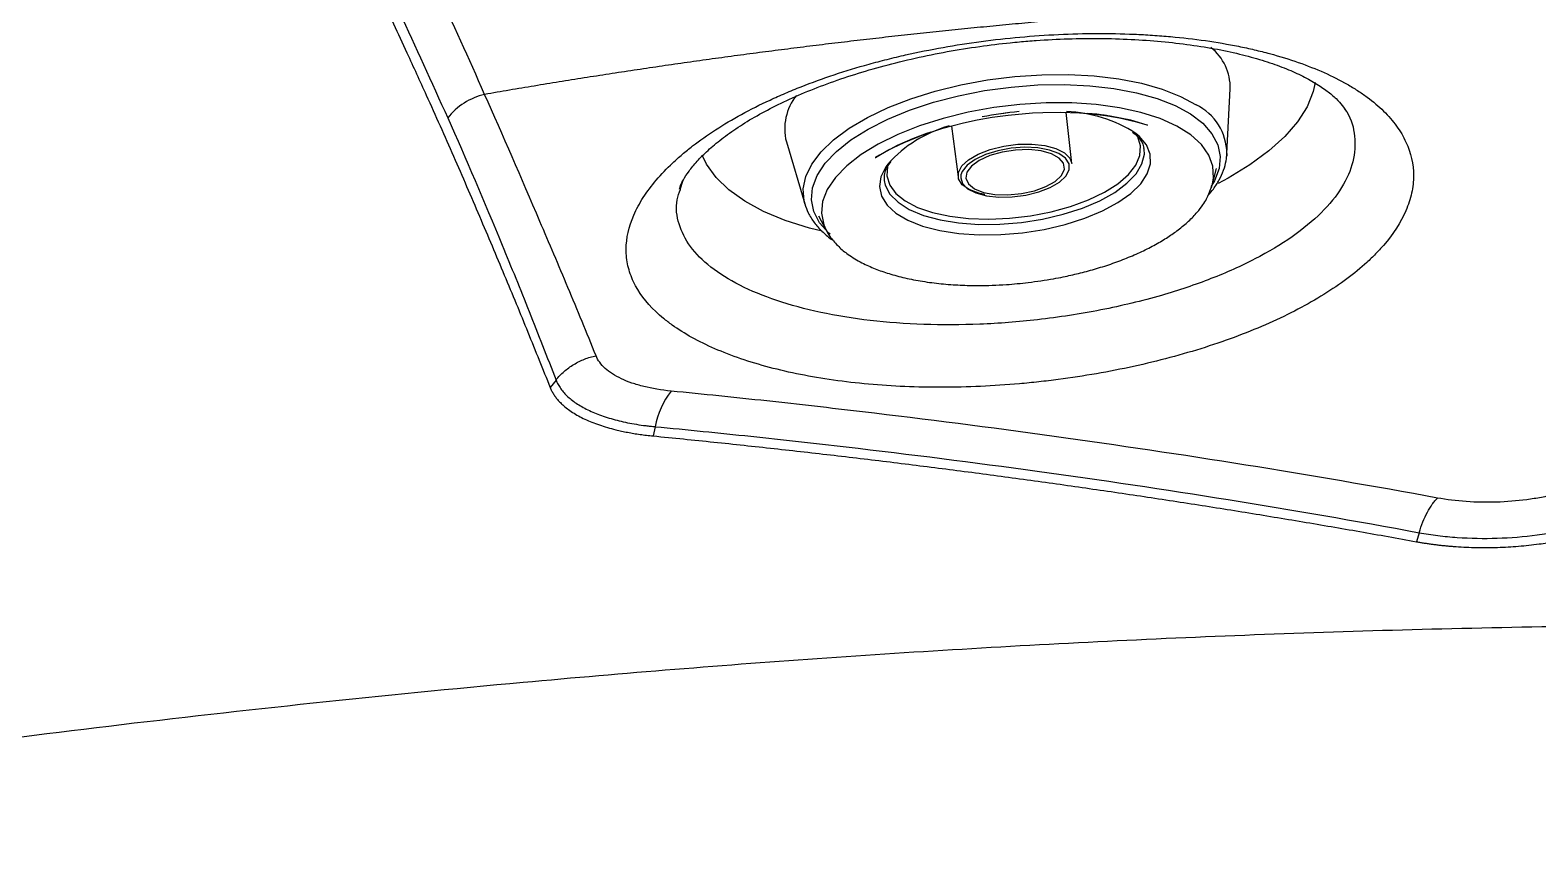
# Model space of a CAD drawing. Extents: x 527 to 611, y 788 to 934.
# Drawn here: x 563.38 to 569.44, y 876.02 to 879.28 of the extents above; entities that cross this region are included whole.
import ezdxf

# ---------------------------------------------------------------- set-up
doc = ezdxf.new("R2010")
doc.units = 0
doc.header["$MEASUREMENT"] = 0
doc.layers.add('1', color=4, linetype='Continuous')
doc.layers.add('GEOMETRY', color=3, linetype='Continuous', lineweight=25)

# ---------------------------------------------------------------- blocks, each defined once
blk = doc.blocks.new('2026_FLAIR')
at = {"layer": 'GEOMETRY'}
for p, q in [((41.1225, 75.4186), (41.1357, 75.6788)), ((40.242, 75.5824), (40.2152, 75.5783)), ((40.498, 75.3786), (40.4755, 75.5839)), ((40.0147, 75.5287), (40.0411, 75.324)), ((39.3507, 75.4656), (39.4249, 75.2158)), ((40.7897, 75.4351), (40.7888, 75.4412)), ((41.1225, 75.4186), (41.1215, 75.4072)), ((41.0641, 75.2957), (41.0798, 75.3586)), ((38.9255, 75.2776), (38.9342, 75.307)), ((39.7439, 75.3156), (39.7444, 75.3102)), ((38.9245, 75.2742), (38.9255, 75.2776)), ((39.4805, 75.1676), (39.5105, 75.1101)), ((38.4247, 74.5074), (38.401, 74.4772)), ((38.4247, 74.5074), (38.4247, 74.5074)), ((38.8237, 74.3196), (38.8154, 74.2824)), ((41.8953, 73.8934), (41.8846, 73.8571))]:
    blk.add_line(p, q, dxfattribs=at)
at = {"layer": 'GEOMETRY', "flags": 128}
for points in [[(39.4249, 75.2158), (39.4219, 75.2274), (39.4182, 75.276), (39.4286, 75.3257), (39.4527, 75.3758), (39.4903, 75.4254), (39.5407, 75.4737), (39.6031, 75.5198), (39.6764, 75.5632), (39.7595, 75.6029), (39.8509, 75.6384), (39.9493, 75.6692), (40.0529, 75.6946), (40.1601, 75.7143), (40.2691, 75.7279), (40.3781, 75.7353), (40.4854, 75.7362), (40.5891, 75.7308), (40.6875, 75.719), (40.7792, 75.7011), (40.8624, 75.6774), (40.936, 75.6482), (40.9986, 75.6141)], [(39.5269, 75.0936), (39.5215, 75.0985), (39.4846, 75.1402), (39.4613, 75.185), (39.4518, 75.2321), (39.4564, 75.2807), (39.475, 75.33), (39.5072, 75.379), (39.5525, 75.4271), (39.6102, 75.4733), (39.6792, 75.5168), (39.7584, 75.557), (39.8464, 75.5931), (39.9418, 75.6245), (40.0427, 75.6507), (40.1477, 75.6713), (40.2548, 75.6857), (40.3622, 75.694), (40.4681, 75.6958), (40.5706, 75.6911), (40.6681, 75.6801), (40.7588, 75.663), (40.8412, 75.6399), (40.9139, 75.6114), (40.9757, 75.5778)], [(41.4772, 75.7046), (41.469, 75.6673), (41.4445, 75.6066), (41.4063, 75.5462), (41.3549, 75.4866), (41.2908, 75.4286), (41.2147, 75.3728), (41.1276, 75.3198), (41.0877, 75.2984)], [(41.0641, 75.2957), (41.0684, 75.3202), (41.0662, 75.3672), (41.0499, 75.4123), (41.0199, 75.4547), (40.9767, 75.4937), (40.9211, 75.5285), (40.854, 75.5585), (40.7767, 75.5833), (40.6906, 75.6022), (40.5971, 75.6151), (40.498, 75.6216), (40.395, 75.6217), (40.29, 75.6154), (40.1847, 75.6028), (40.0812, 75.584), (39.9813, 75.5595), (39.8867, 75.5296), (39.7991, 75.495), (39.7201, 75.4562), (39.6511, 75.4138), (39.5933, 75.3688), (39.5478, 75.3218), (39.5153, 75.2738), (39.4966, 75.2255), (39.4918, 75.1778), (39.501, 75.1317), (39.5105, 75.1101)], [(39.8543, 75.4758), (39.8543, 75.4757), (39.8565, 75.4767), (39.8592, 75.4778), (39.8654, 75.4803), (39.8844, 75.4877), (39.913, 75.4981), (39.9313, 75.5044), (39.9332, 75.505), (39.9333, 75.5051), (39.9333, 75.5051), (39.9333, 75.5051), (39.9333, 75.5051), (39.9333, 75.5051), (39.9333, 75.5051), (39.9333, 75.5051), (39.9333, 75.5051), (39.9333, 75.5051), (39.9333, 75.5051), (39.9331, 75.505), (39.932, 75.5046), (39.9141, 75.4985), (39.8581, 75.4774), (39.7968, 75.4504), (39.7255, 75.4123), (39.7095, 75.4024), (39.7084, 75.4018), (39.7084, 75.4018), (39.7084, 75.4017), (39.7084, 75.4017), (39.7084, 75.4017), (39.7084, 75.4017), (39.7084, 75.4017), (39.7084, 75.4017), (39.7084, 75.4017), (39.7084, 75.4017), (39.7084, 75.4017), (39.7084, 75.4017), (39.7084, 75.4018), (39.7095, 75.4025), (39.7591, 75.4313), (39.8247, 75.4632), (39.8997, 75.4933), (39.9804, 75.5197), (40.0633, 75.5415), (40.1186, 75.5534), (40.178, 75.5639), (40.2431, 75.573)], [(40.2431, 75.573), (40.3401, 75.5817), (40.3818, 75.5838), (40.4526, 75.5847), (40.5291, 75.5821), (40.6108, 75.5747), (40.6903, 75.5621), (40.7581, 75.5463), (40.8004, 75.5335), (40.8028, 75.5326), (40.8031, 75.5325), (40.8031, 75.5325), (40.8031, 75.5325), (40.8031, 75.5325), (40.8031, 75.5325), (40.8031, 75.5325), (40.8031, 75.5325), (40.8031, 75.5325), (40.8031, 75.5325), (40.8031, 75.5325), (40.8031, 75.5326), (40.8019, 75.533), (40.7364, 75.552), (40.6531, 75.5687), (40.5992, 75.5761), (40.5611, 75.5799), (40.5604, 75.58), (40.5602, 75.58), (40.5602, 75.58), (40.5602, 75.58), (40.5602, 75.58), (40.5602, 75.58), (40.5602, 75.58), (40.5602, 75.58), (40.5602, 75.58), (40.5602, 75.58), (40.5602, 75.58), (40.5605, 75.5799), (40.5635, 75.5797), (40.6123, 75.5745), (40.6346, 75.5715), (40.637, 75.5712), (40.6375, 75.5711), (40.6375, 75.5711), (40.6375, 75.5711), (40.6375, 75.5711), (40.6375, 75.5711), (40.6375, 75.5711), (40.6375, 75.5711), (40.6375, 75.5711), (40.6374, 75.5711), (40.6374, 75.5711), (40.637, 75.5712), (40.6354, 75.5714), (40.629, 75.5723), (40.6266, 75.5726), (40.6262, 75.5727), (40.626, 75.5727), (40.6259, 75.5727), (40.6259, 75.5727), (40.6259, 75.5727), (40.626, 75.5727), (40.6261, 75.5727), (40.6268, 75.5726), (40.6294, 75.5723), (40.6377, 75.571), (40.6414, 75.5705), (40.6426, 75.5703), (40.6438, 75.5701)], [(40.9757, 75.5778), (41.0254, 75.5398), (41.0622, 75.4981), (41.0856, 75.4533), (41.0951, 75.4062), (41.0905, 75.3576), (41.0719, 75.3083), (41.0582, 75.2849)], [(39.7626, 75.3811), (39.7578, 75.366), (39.7551, 75.328), (39.7663, 75.2915), (39.791, 75.2578), (39.8288, 75.2275), (39.8784, 75.2017), (39.9386, 75.181), (40.0077, 75.1659), (40.0838, 75.1569), (40.1648, 75.1541), (40.2486, 75.1578), (40.3329, 75.1678), (40.4153, 75.1838), (40.4936, 75.2053), (40.5657, 75.2319), (40.6295, 75.2627), (40.6835, 75.2969), (40.726, 75.3337), (40.756, 75.3719), (40.7725, 75.4106), (40.7753, 75.4486), (40.7641, 75.485), (40.7547, 75.5005)], [(40.3007, 75.0997), (40.3876, 75.1133), (40.4716, 75.1328), (40.5503, 75.1578), (40.6218, 75.1874), (40.6842, 75.2211), (40.7359, 75.2578), (40.7756, 75.2967), (40.8022, 75.3368), (40.815, 75.3769), (40.8137, 75.4161), (40.7984, 75.4534), (40.7694, 75.4878), (40.7557, 75.4993)], [(40.1492, 75.253), (40.1253, 75.2583), (40.0857, 75.2731), (40.0576, 75.2929), (40.0428, 75.3163), (40.0423, 75.342), (40.0561, 75.3682), (40.0832, 75.3935), (40.1221, 75.4161), (40.1703, 75.4347), (40.2246, 75.4481), (40.2818, 75.4554), (40.3383, 75.4562), (40.3904, 75.4504), (40.3904, 75.4504)], [(40.4881, 75.3745), (40.4874, 75.3769), (40.4733, 75.3993), (40.4465, 75.4182), (40.4086, 75.4323), (40.362, 75.4408), (40.3097, 75.4432), (40.2549, 75.4393), (40.2011, 75.4293), (40.1517, 75.4139), (40.1097, 75.3941), (40.0779, 75.371), (40.0581, 75.3462), (40.0529, 75.3321)], [(40.3756, 75.4287), (40.3262, 75.4339), (40.2726, 75.4323), (40.2189, 75.4241), (40.169, 75.4099), (40.1266, 75.3907), (40.095, 75.368), (40.0763, 75.3434), (40.0721, 75.3188), (40.0825, 75.2959), (40.107, 75.2766), (40.1435, 75.2622), (40.1895, 75.2538), (40.2415, 75.252), (40.2957, 75.2569), (40.348, 75.2682), (40.3945, 75.2851), (40.4319, 75.3062), (40.4573, 75.3301), (40.4688, 75.3549), (40.4657, 75.3789), (40.4481, 75.4002), (40.4173, 75.4172), (40.3756, 75.4287)], [(40.2957, 75.1411), (40.3813, 75.1546), (40.4638, 75.1741), (40.5409, 75.1989), (40.6106, 75.2285), (40.6709, 75.2621), (40.7202, 75.2986), (40.7571, 75.3372), (40.7806, 75.3768), (40.7902, 75.4162), (40.7897, 75.4351)], [(40.3904, 75.4504), (40.4349, 75.4385), (40.469, 75.4211), (40.4906, 75.3993), (40.498, 75.3786)], [(39.4943, 75.1054), (39.4438, 75.1184), (39.3466, 75.1493), (39.2595, 75.1856), (39.1834, 75.2269), (39.1193, 75.2726), (39.0679, 75.3223), (39.0297, 75.3755), (39.012, 75.4121)], [(39.7595, 75.3771), (39.7511, 75.3653), (39.7313, 75.3251), (39.7255, 75.2852), (39.7338, 75.2469), (39.7561, 75.2109), (39.7916, 75.1784), (39.8396, 75.15), (39.8987, 75.1266), (39.9675, 75.1087), (40.0442, 75.0969), (40.1267, 75.0913), (40.2129, 75.0923), (40.3007, 75.0997)], [(40.155, 75.2486), (40.2048, 75.2431), (40.2588, 75.2438), (40.3135, 75.2508), (40.3655, 75.2636), (40.4116, 75.2814), (40.4488, 75.303), (40.4748, 75.3272), (40.4879, 75.3523), (40.4881, 75.3745)], [(39.7444, 75.3102), (39.7486, 75.2909), (39.7675, 75.2549), (39.8, 75.2221), (39.8452, 75.1934), (39.902, 75.1696), (39.9687, 75.1513), (40.0435, 75.1391), (40.1244, 75.1332), (40.2093, 75.1339), (40.2957, 75.1411)], [(40.0529, 75.3321), (40.0518, 75.3211), (40.0591, 75.2975), (40.0798, 75.2766), (40.1124, 75.26), (40.155, 75.2486)]]:
    blk.add_lwpolyline(points, dxfattribs=at)
at = {"layer": 'GEOMETRY'}
for centre, radius, start, end in [((40.9287, 75.6828), 0.207, 358.88472, 51.37809), ((39.555, 75.518), 0.2109, 140.71437, 194.38296), ((40.9012, 75.4154), 0.2213, 0.83129, 63.87697), ((40.3878, 74.3623), 1.2287, 94.69223, 101.70762), ((40.4562, 75.0344), 0.5531, 57.20293, 87.78711), ((40.146, 75.027), 0.5215, 105.71413, 137.82708), ((39.1407, 74.2641), 0.3218, 141.86445, 170.07564)]:
    blk.add_arc(centre, radius, start, end, dxfattribs=at)
for points, knots in [([(38.1375, 75.6561), (38.0098, 75.9455), (37.8817, 76.2203), (37.6251, 76.7411), (37.4965, 76.987), (37.1107, 77.6817), (36.8531, 78.0874), (36.596, 78.4368)], [0, 0, 0, 0, 0.25, 0.25, 0.5, 0.5, 1, 1, 1, 1]), ([(36.4358, 78.3536), (36.468, 78.3096), (36.5002, 78.2647), (36.5646, 78.1732), (36.5968, 78.1266), (36.6936, 77.9841), (36.7581, 77.8855), (36.9519, 77.5793), (37.0813, 77.361), (37.3405, 76.8959), (37.4702, 76.6492), (37.7297, 76.127), (37.8594, 75.8516), (37.9891, 75.5618)], [0, 0, 0, 0, 0.0625, 0.0625, 0.125, 0.125, 0.25, 0.25, 0.5, 0.5, 0.75, 0.75, 1, 1, 1, 1]), ([(36.4063, 78.3197), (36.4152, 78.3076), (36.433, 78.2833), (36.4599, 78.246), (36.4871, 78.2079), (36.5147, 78.1689), (36.5426, 78.1289), (36.5709, 78.088), (36.5996, 78.0462), (36.6286, 78.0034), (36.658, 77.9595), (36.6877, 77.9147), (36.7177, 77.8688), (36.7481, 77.8219), (36.7789, 77.7739), (36.81, 77.7248), (36.8415, 77.6746), (36.8733, 77.6233), (36.9285, 77.5334), (37.012, 77.3942), (37.1289, 77.1921), (37.2614, 76.9537), (37.4121, 76.6704), (37.5655, 76.3681), (37.7058, 76.0789), (37.8147, 75.8464), (37.8954, 75.6699), (37.9578, 75.5309), (38.012, 75.4084), (38.0649, 75.287), (38.1166, 75.1669), (38.1671, 75.0481), (38.2163, 74.9308), (38.2642, 74.8151), (38.3109, 74.7011), (38.3564, 74.5889), (38.3862, 74.5141), (38.401, 74.4772)], [0, 0, 0, 0, 0.013329, 0.026833, 0.04051, 0.054361, 0.068386, 0.082586, 0.09696, 0.111508, 0.126231, 0.141128, 0.1562, 0.171446, 0.186868, 0.202464, 0.218235, 0.234181, 0.250302, 0.301069, 0.359598, 0.425903, 0.499999, 0.585935, 0.656217, 0.710808, 0.749685, 0.777491, 0.804681, 0.831256, 0.857215, 0.882557, 0.907282, 0.931389, 0.954878, 0.977748, 1, 1, 1, 1]), ([(40.7709, 75.9812), (40.7367, 75.9786), (40.6683, 75.9734), (40.5658, 75.9652), (40.4634, 75.9565), (40.3611, 75.9476), (40.2588, 75.9382), (40.1567, 75.9284), (40.0547, 75.9183), (39.9528, 75.9078), (39.851, 75.897), (39.7493, 75.8857), (39.6477, 75.8741), (39.5462, 75.8622), (39.4448, 75.8498), (39.3435, 75.8371), (39.2423, 75.824), (39.1413, 75.8106), (39.0404, 75.7968), (38.9396, 75.7826), (38.8389, 75.7681), (38.7383, 75.7532), (38.6379, 75.7379), (38.5375, 75.7223), (38.4373, 75.7063), (38.3373, 75.6899), (38.2373, 75.6732), (38.1708, 75.6618), (38.1375, 75.6561)], [0, 0, 0, 0, 0.038735, 0.077447, 0.116138, 0.154808, 0.193455, 0.232081, 0.270684, 0.309266, 0.347826, 0.386364, 0.42488, 0.463375, 0.501848, 0.540299, 0.578728, 0.617136, 0.655521, 0.693885, 0.732227, 0.770546, 0.808844, 0.847119, 0.885372, 0.923603, 0.961812, 1, 1, 1, 1]), ([(40.2898, 75.8865), (40.1852, 75.8771), (40.0823, 75.8633), (39.9304, 75.8362), (39.8802, 75.826), (39.8056, 75.8092), (39.7808, 75.8032), (39.7316, 75.7909), (39.7073, 75.7845), (39.5874, 75.7513), (39.4965, 75.7211), (39.3889, 75.6787), (39.3677, 75.67), (39.3259, 75.6521), (39.3052, 75.6429), (39.2448, 75.6148), (39.2064, 75.5955), (39.0971, 75.5356), (39.0317, 75.4933), (38.9595, 75.4375), (38.9455, 75.4262), (38.9188, 75.4035), (38.906, 75.3921), (38.8695, 75.3578), (38.8475, 75.3347), (38.8081, 75.2884), (38.7907, 75.2651), (38.7681, 75.2299), (38.7612, 75.2182), (38.7485, 75.1946), (38.7427, 75.1828), (38.7172, 75.124), (38.707, 75.0781), (38.7066, 75.0107), (38.709, 74.9884), (38.7164, 74.9555), (38.7196, 74.9445), (38.7271, 74.923), (38.7314, 74.9124), (38.7563, 74.86), (38.7859, 74.8204), (38.8352, 74.7734), (38.8457, 74.7642), (38.8679, 74.746), (38.8796, 74.737), (38.9162, 74.7108), (38.9427, 74.6942), (39.0284, 74.6467), (39.0938, 74.6182), (39.2415, 74.5677), (39.3215, 74.5466), (39.4501, 74.521), (39.4944, 74.5134), (39.5859, 74.5004), (39.6334, 74.4949), (39.7773, 74.482), (39.8759, 74.4778), (40.0281, 74.4782), (40.0795, 74.4794), (40.1836, 74.4841), (40.2357, 74.4876), (40.3139, 74.4945), (40.34, 74.4971), (40.3922, 74.5028), (40.4183, 74.506), (40.4959, 74.5161), (40.547, 74.5239), (40.6985, 74.5503), (40.797, 74.5718), (40.9409, 74.6102), (40.9884, 74.6241), (41.0802, 74.6534), (41.1246, 74.6688), (41.2534, 74.7175), (41.3335, 74.7531), (41.4817, 74.8308), (41.5473, 74.8716), (41.6334, 74.9359), (41.6601, 74.9578), (41.6969, 74.9914), (41.7087, 75.0028), (41.7311, 75.0257), (41.7416, 75.0371), (41.7914, 75.0947), (41.8214, 75.1413), (41.8467, 75.2001), (41.8512, 75.2119), (41.8589, 75.2355), (41.8621, 75.2474), (41.8698, 75.2829), (41.8724, 75.3063), (41.8724, 75.3755), (41.8624, 75.4206), (41.8371, 75.4754), (41.8313, 75.4863), (41.8187, 75.5077), (41.8118, 75.5182), (41.7892, 75.5493), (41.7718, 75.5694), (41.7323, 75.6082), (41.7103, 75.627), (41.6737, 75.6541), (41.6609, 75.6629), (41.6341, 75.6803), (41.6201, 75.6888), (41.5477, 75.7301), (41.4822, 75.7592), (41.3728, 75.7974), (41.3344, 75.8093), (41.2739, 75.8255), (41.2533, 75.8307), (41.2115, 75.8405), (41.1903, 75.8451), (41.0828, 75.8668), (40.9918, 75.8798), (40.8721, 75.8907), (40.8478, 75.8926), (40.7986, 75.8958), (40.7738, 75.8972), (40.6992, 75.9003), (40.649, 75.9013), (40.4973, 75.9008), (40.3944, 75.896), (40.2898, 75.8865)], [0, 0, 0, 0, 0.03125, 0.03125, 0.046875, 0.046875, 0.054687, 0.054687, 0.0625, 0.0625, 0.09375, 0.09375, 0.101562, 0.101562, 0.109375, 0.109375, 0.125, 0.125, 0.15625, 0.15625, 0.164062, 0.164062, 0.171875, 0.171875, 0.1875, 0.1875, 0.203125, 0.203125, 0.210937, 0.210937, 0.21875, 0.21875, 0.25, 0.25, 0.265625, 0.265625, 0.273437, 0.273437, 0.28125, 0.28125, 0.3125, 0.3125, 0.320312, 0.320312, 0.328125, 0.328125, 0.34375, 0.34375, 0.375, 0.375, 0.40625, 0.40625, 0.421875, 0.421875, 0.4375, 0.4375, 0.46875, 0.46875, 0.484375, 0.484375, 0.5, 0.5, 0.507812, 0.507812, 0.515625, 0.515625, 0.53125, 0.53125, 0.5625, 0.5625, 0.578125, 0.578125, 0.59375, 0.59375, 0.625, 0.625, 0.65625, 0.65625, 0.671875, 0.671875, 0.679687, 0.679687, 0.6875, 0.6875, 0.71875, 0.71875, 0.726563, 0.726563, 0.734375, 0.734375, 0.75, 0.75, 0.78125, 0.78125, 0.789063, 0.789063, 0.796875, 0.796875, 0.8125, 0.8125, 0.828125, 0.828125, 0.835938, 0.835938, 0.84375, 0.84375, 0.875, 0.875, 0.890625, 0.890625, 0.898438, 0.898438, 0.90625, 0.90625, 0.9375, 0.9375, 0.945313, 0.945313, 0.953125, 0.953125, 0.96875, 0.96875, 1, 1, 1, 1]), ([(38.9211, 75.2753), (38.9218, 75.278), (38.9239, 75.2867), (38.9351, 75.3112), (38.9575, 75.3464), (38.9906, 75.3869), (39.0345, 75.4309), (39.0894, 75.477), (39.1552, 75.5241), (39.2312, 75.5707), (39.3166, 75.6158), (39.411, 75.6588), (39.514, 75.6995), (39.6253, 75.7375), (39.744, 75.7721), (39.8684, 75.8027), (39.9969, 75.8288), (40.1249, 75.8494), (40.2223, 75.8613), (40.2756, 75.8664), (40.2879, 75.8675)], [0, 0, 0, 0, 0.027472, 0.087074, 0.144424, 0.201617, 0.25931, 0.317706, 0.37663, 0.435755, 0.494688, 0.553578, 0.61349, 0.674585, 0.736563, 0.799098, 0.861854, 0.924438, 0.982517, 1, 1, 1, 1]), ([(40.2879, 75.8675), (40.3104, 75.8694), (40.376, 75.875), (40.4844, 75.8803), (40.6121, 75.8819), (40.7375, 75.8783), (40.8593, 75.8697), (40.9757, 75.8562), (41.0849, 75.8382), (41.1852, 75.8162), (41.2753, 75.7909), (41.3537, 75.7632), (41.4216, 75.7332), (41.4794, 75.7017), (41.5268, 75.6695), (41.5627, 75.6386), (41.5877, 75.6108), (41.5962, 75.5968), (41.6004, 75.59)], [0, 0, 0, 0, 0.034478, 0.10043, 0.166733, 0.233559, 0.300656, 0.367618, 0.43402, 0.499468, 0.563601, 0.626074, 0.687087, 0.749908, 0.812983, 0.876186, 0.939641, 1, 1, 1, 1]), ([(38.1376, 75.6561), (38.1085, 75.6491), (38.0804, 75.6372), (38.0298, 75.6051), (38.0074, 75.5849), (37.9891, 75.5618)], [0, 0, 0, 0, 0.5, 0.5, 1, 1, 1, 1]), ([(38.5854, 74.6048), (38.548, 74.6975), (38.5104, 74.7889), (38.4351, 74.969), (38.3973, 75.0577), (38.2848, 75.3204), (38.2112, 75.4914), (38.1375, 75.656)], [0, 0, 0, 0, 0.25, 0.25, 0.5, 0.5, 1, 1, 1, 1]), ([(41.5785, 75.6198), (41.5875, 75.6087), (41.621, 75.5676), (41.64, 75.4883), (41.6355, 75.3857), (41.5894, 75.2814), (41.5073, 75.1792), (41.3891, 75.082), (41.2395, 74.9923), (41.0617, 74.913), (40.8535, 74.8428), (40.6175, 74.7861), (40.3698, 74.7476), (40.1288, 74.729), (39.9017, 74.7281), (39.685, 74.744), (39.4854, 74.7768), (39.3082, 74.8247), (39.1592, 74.8865), (39.0418, 74.9597), (38.9592, 75.0429), (38.9147, 75.1341), (38.9032, 75.2122), (38.9197, 75.2602), (38.9245, 75.2742)], [0, 0, 0, 0, 0.017551, 0.064925, 0.112297, 0.159677, 0.207056, 0.254631, 0.302207, 0.349931, 0.397657, 0.451277, 0.504898, 0.552785, 0.600552, 0.64832, 0.696168, 0.744017, 0.791571, 0.839125, 0.886213, 0.933298, 0.980497, 1, 1, 1, 1]), ([(37.9891, 75.5617), (38.0631, 75.397), (38.1355, 75.2256), (38.2444, 74.962), (38.2806, 74.873), (38.3529, 74.6922), (38.3888, 74.6004), (38.4247, 74.5074)], [0, 0, 0, 0, 0.5, 0.5, 0.75, 0.75, 1, 1, 1, 1]), ([(40.7424, 75.5043), (40.7497, 75.4984), (40.7674, 75.4844), (40.7827, 75.4622), (40.7867, 75.4468), (40.7887, 75.4393)], [0, 0, 0, 0, 0.2659474, 0.6407154, 1, 1, 1, 1]), ([(41.046, 75.2494), (41.0535, 75.2581), (41.0711, 75.2784), (41.0922, 75.3121), (41.1094, 75.3498), (41.1195, 75.3855), (41.1216, 75.4088), (41.1225, 75.4186)], [0, 0, 0, 0, 0.16806, 0.397321, 0.625143, 0.843056, 1, 1, 1, 1]), ([(39.7449, 75.3142), (39.7448, 75.3217), (39.7445, 75.3371), (39.7534, 75.3615), (39.7667, 75.3788), (39.7722, 75.3859)], [0, 0, 0, 0, 0.360265, 0.738693, 1, 1, 1, 1]), ([(41.0578, 75.2773), (41.0591, 75.28), (41.0618, 75.2859), (41.0633, 75.2923), (41.0641, 75.2957)], [0, 0, 0, 0, 0.45763, 1, 1, 1, 1]), ([(40.3236, 74.8996), (40.3576, 74.9042), (40.4048, 74.9106), (40.4719, 74.9237), (40.5271, 74.936), (40.5912, 74.9531), (40.6561, 74.9736), (40.7199, 74.9973), (40.7804, 75.0237), (40.8359, 75.052), (40.8847, 75.0812), (40.9293, 75.1125), (40.9692, 75.1459), (41.0016, 75.1797), (41.0239, 75.2088), (41.0447, 75.2419), (41.0528, 75.2636), (41.0578, 75.2773)], [0, 0, 0, 0, 0.0970431, 0.1342878, 0.1950681, 0.2597898, 0.3287752, 0.399644, 0.471374, 0.5427665, 0.6121328, 0.6763324, 0.750308, 0.8241521, 0.8823804, 0.9257871, 1, 1, 1, 1]), ([(39.4249, 75.2158), (39.4292, 75.2037), (39.4387, 75.1768), (39.4619, 75.14), (39.4931, 75.1055), (39.519, 75.0821), (39.5362, 75.0712), (39.5387, 75.0695)], [0, 0, 0, 0, 0.205958, 0.458163, 0.707899, 0.956733, 1, 1, 1, 1]), ([(39.5105, 75.1101), (39.5156, 75.1001), (39.5207, 75.09), (39.5287, 75.081), (39.5287, 75.0809)], [0, 0, 0, 0, 0.9942161, 1, 1, 1, 1]), ([(39.5287, 75.0809), (39.5392, 75.0682), (39.5597, 75.0431), (39.6015, 75.0095), (39.6499, 74.9801), (39.706, 74.9547), (39.7638, 74.9344), (39.8273, 74.9174), (39.8977, 74.9037), (39.9724, 74.894), (40.0481, 74.8885), (40.117, 74.887), (40.1792, 74.8882), (40.2457, 74.8914), (40.2941, 74.8965), (40.3236, 74.8996)], [0, 0, 0, 0, 0.08142, 0.160029, 0.255649, 0.335211, 0.40987, 0.488723, 0.570452, 0.651947, 0.730743, 0.805222, 0.858979, 0.914349, 1, 1, 1, 1]), ([(38.4247, 74.5074), (38.4345, 74.5197), (38.4453, 74.5311), (38.4631, 74.5468), (38.4693, 74.5518), (38.4822, 74.5612), (38.4889, 74.5657), (38.5097, 74.5783), (38.5241, 74.5854), (38.5466, 74.5941), (38.5543, 74.5968), (38.5699, 74.6013), (38.5776, 74.6032), (38.5854, 74.6048)], [0, 0, 0, 0, 0.25, 0.25, 0.375, 0.375, 0.5, 0.5, 0.75, 0.75, 0.875, 0.875, 1, 1, 1, 1]), ([(38.8876, 74.4628), (38.8481, 74.4667), (38.8115, 74.4728), (38.7696, 74.4832), (38.7614, 74.4854), (38.7454, 74.4901), (38.7376, 74.4926), (38.7149, 74.5004), (38.7008, 74.5061), (38.6747, 74.5183), (38.6627, 74.5248), (38.6408, 74.5388), (38.6309, 74.5464), (38.6051, 74.5698), (38.5927, 74.5866), (38.5854, 74.6048)], [0, 0, 0, 0, 0.25, 0.25, 0.3125, 0.3125, 0.375, 0.375, 0.5, 0.5, 0.625, 0.625, 0.75, 0.75, 1, 1, 1, 1]), ([(38.4247, 74.5074), (38.4258, 74.5044), (38.4271, 74.5013), (38.4299, 74.4954), (38.4314, 74.4925), (38.4362, 74.4838), (38.4397, 74.4781), (38.4518, 74.4612), (38.4614, 74.4504), (38.484, 74.4297), (38.497, 74.4197), (38.5258, 74.4011), (38.5417, 74.3924), (38.5761, 74.3763), (38.5947, 74.3688), (38.6248, 74.3585), (38.6352, 74.3552), (38.6564, 74.349), (38.6673, 74.3461), (38.7006, 74.3379), (38.7239, 74.3332), (38.7602, 74.3272), (38.7726, 74.3254), (38.7915, 74.323), (38.7978, 74.3223), (38.8107, 74.3209), (38.8173, 74.3202), (38.8237, 74.3196)], [0, 0, 0, 0, 0.03125, 0.03125, 0.0625, 0.0625, 0.125, 0.125, 0.25, 0.25, 0.375, 0.375, 0.5, 0.5, 0.625, 0.625, 0.6875, 0.6875, 0.75, 0.75, 0.875, 0.875, 0.9375, 0.9375, 0.96875, 0.96875, 1, 1, 1, 1]), ([(38.401, 74.4772), (38.4019, 74.475), (38.4038, 74.4705), (38.407, 74.4638), (38.4106, 74.4573), (38.4145, 74.4508), (38.4187, 74.4444), (38.4233, 74.438), (38.4282, 74.4318), (38.4335, 74.4256), (38.4391, 74.4195), (38.445, 74.4135), (38.4607, 74.3988), (38.4899, 74.3766), (38.5395, 74.3494), (38.5977, 74.3259), (38.6491, 74.3109), (38.6882, 74.3019), (38.7124, 74.2969), (38.7371, 74.2925), (38.7626, 74.2886), (38.7886, 74.2852), (38.8064, 74.2833), (38.8154, 74.2824)], [0, 0, 0, 0, 0.022937, 0.045817, 0.068651, 0.091452, 0.114228, 0.136993, 0.159756, 0.182529, 0.205323, 0.228148, 0.251017, 0.375928, 0.500755, 0.625828, 0.750875, 0.79247, 0.833946, 0.875369, 0.916807, 0.958328, 1, 1, 1, 1]), ([(41.9688, 74.0328), (41.7119, 74.0803), (41.4548, 74.1242), (40.9407, 74.2065), (40.6838, 74.2448), (40.1701, 74.3162), (39.9133, 74.349), (39.5284, 74.3945), (39.4002, 74.4091), (39.1439, 74.437), (39.0157, 74.4503), (38.8876, 74.4628)], [0, 0, 0, 0, 0.25, 0.25, 0.5, 0.5, 0.75, 0.75, 0.875, 0.875, 1, 1, 1, 1]), ([(38.8154, 74.2824), (38.856, 74.2784), (38.9373, 74.2703), (39.059, 74.2578), (39.1805, 74.245), (39.3016, 74.2319), (39.4224, 74.2184), (39.5429, 74.2045), (39.6631, 74.1904), (39.783, 74.1759), (39.9025, 74.161), (40.0217, 74.1458), (40.1406, 74.1303), (40.2592, 74.1144), (40.3775, 74.0982), (40.4954, 74.0817), (40.613, 74.0648), (40.7303, 74.0476), (40.8472, 74.03), (40.9638, 74.0122), (41.0801, 73.994), (41.196, 73.9754), (41.3116, 73.9565), (41.4269, 73.9373), (41.5418, 73.9178), (41.6564, 73.8979), (41.7706, 73.8777), (41.8467, 73.8639), (41.8846, 73.8571)], [0, 0, 0, 0, 0.039799, 0.079492, 0.11908, 0.158562, 0.197937, 0.237206, 0.276368, 0.315424, 0.354373, 0.393215, 0.431949, 0.470576, 0.509095, 0.547507, 0.585811, 0.624007, 0.662094, 0.700074, 0.737945, 0.775708, 0.813362, 0.850907, 0.888344, 0.925671, 0.96289, 1, 1, 1, 1]), ([(38.8237, 74.3196), (38.9517, 74.3075), (39.0797, 74.2946), (39.3357, 74.2675), (39.4636, 74.2533), (39.8477, 74.2087), (40.1037, 74.1762), (40.6158, 74.1055), (40.8718, 74.0673), (41.3837, 73.985), (41.6397, 73.941), (41.8953, 73.8934)], [0, 0, 0, 0, 0.125, 0.125, 0.25, 0.25, 0.5, 0.5, 0.75, 0.75, 1, 1, 1, 1]), ([(41.8953, 73.8934), (41.8999, 73.9086), (41.91, 73.9374), (41.9218, 73.9632), (41.9345, 73.9873), (41.9411, 73.9981), (41.9513, 74.0125), (41.9547, 74.0171), (41.96, 74.0234), (41.9618, 74.0254), (41.9653, 74.0292), (41.967, 74.0311), (41.9688, 74.0328)], [0, 0, 0, 0, 0.25, 0.5, 0.5, 0.75, 0.75, 0.875, 0.875, 0.9375, 0.9375, 1, 1, 1, 1]), ([(42.4434, 74.0476), (42.4249, 74.043), (42.406, 74.0389), (42.3674, 74.0317), (42.3476, 74.0286), (42.2877, 74.0207), (42.2472, 74.0174), (42.1649, 74.0148), (42.1244, 74.0156), (42.0451, 74.0211), (42.0059, 74.0259), (41.9688, 74.0328)], [0, 0, 0, 0, 0.125, 0.125, 0.25, 0.25, 0.5, 0.5, 0.75, 0.75, 1, 1, 1, 1]), ([(41.8953, 73.8934), (41.9198, 73.8889), (41.9449, 73.885), (41.9963, 73.8786), (42.0223, 73.8761), (42.101, 73.8706), (42.1544, 73.8695), (42.2633, 73.873), (42.3169, 73.8774), (42.396, 73.8878), (42.4222, 73.892), (42.4732, 73.9016), (42.4982, 73.907), (42.5226, 73.913)], [0, 0, 0, 0, 0.125, 0.125, 0.25, 0.25, 0.5, 0.5, 0.75, 0.75, 0.875, 0.875, 1, 1, 1, 1]), ([(41.8846, 73.8571), (41.8897, 73.8562), (41.8999, 73.8543), (41.9154, 73.8518), (41.931, 73.8494), (41.9468, 73.8472), (41.9626, 73.8452), (41.9786, 73.8433), (41.9947, 73.8416), (42.011, 73.84), (42.0273, 73.8386), (42.0655, 73.8358), (42.1265, 73.8331), (42.2106, 73.8337), (42.2948, 73.8384), (42.3612, 73.8455), (42.4101, 73.8524), (42.4422, 73.8577), (42.4738, 73.8635), (42.505, 73.87), (42.5252, 73.8747), (42.5354, 73.8771)], [0, 0, 0, 0, 0.025166, 0.05028, 0.075355, 0.100404, 0.12544, 0.150476, 0.175526, 0.200602, 0.225717, 0.250885, 0.375572, 0.500344, 0.625377, 0.75047, 0.800442, 0.85028, 0.900086, 0.949959, 1, 1, 1, 1]), ([(33.4214, 72.6539), (33.4334, 72.6558), (33.459, 72.6598), (33.5001, 72.6664), (33.5465, 72.6739), (33.5981, 72.6823), (33.655, 72.6916), (33.7172, 72.7018), (33.7846, 72.7128), (33.8574, 72.7247), (33.9355, 72.7373), (34.0949, 72.763), (34.3225, 72.7988), (34.723, 72.8599), (35.2205, 72.9326), (35.8898, 73.0244), (36.6318, 73.1182), (37.453, 73.211), (38.4145, 73.3061), (39.5179, 73.3951), (40.7636, 73.468), (42.0314, 73.5132), (43.3132, 73.5287), (44.5949, 73.5132), (45.8626, 73.468), (47.1084, 73.3951), (47.9984, 73.3233), (48.5425, 73.2726), (48.7495, 73.2525), (48.9553, 73.2319), (49.1598, 73.2106), (49.3631, 73.1888), (49.5651, 73.1664), (49.7658, 73.1435), (49.9652, 73.12), (50.1634, 73.0961), (50.3603, 73.0717), (50.5559, 73.0468), (50.6857, 73.0298), (50.7505, 73.0213)], [0, 0, 0, 0, 0.002168, 0.004649, 0.007445, 0.010555, 0.013979, 0.017717, 0.02177, 0.026137, 0.030819, 0.035814, 0.054775, 0.071629, 0.107405, 0.143256, 0.18996, 0.23771, 0.28651, 0.356687, 0.427814, 0.499911, 0.573005, 0.646087, 0.71818, 0.78931, 0.859498, 0.871514, 0.883473, 0.895376, 0.907224, 0.919015, 0.930751, 0.942431, 0.954056, 0.965625, 0.977139, 0.988597, 1, 1, 1, 1])]:
    blk.add_open_spline(points, degree=3, knots=knots, dxfattribs=at)
blk.add_open_spline([(41.8953, 73.8934), (41.8953, 73.8934), (41.8953, 73.8934), (41.8953, 73.8934)], degree=3, dxfattribs=at)

msp = doc.modelspace()

# ---------------------------------------------------------------- block references
at = {"layer": '1'}
msp.add_blockref('2026_FLAIR', (527.0666, 803.3631), dxfattribs=at)

doc.saveas('drawing.dxf')
